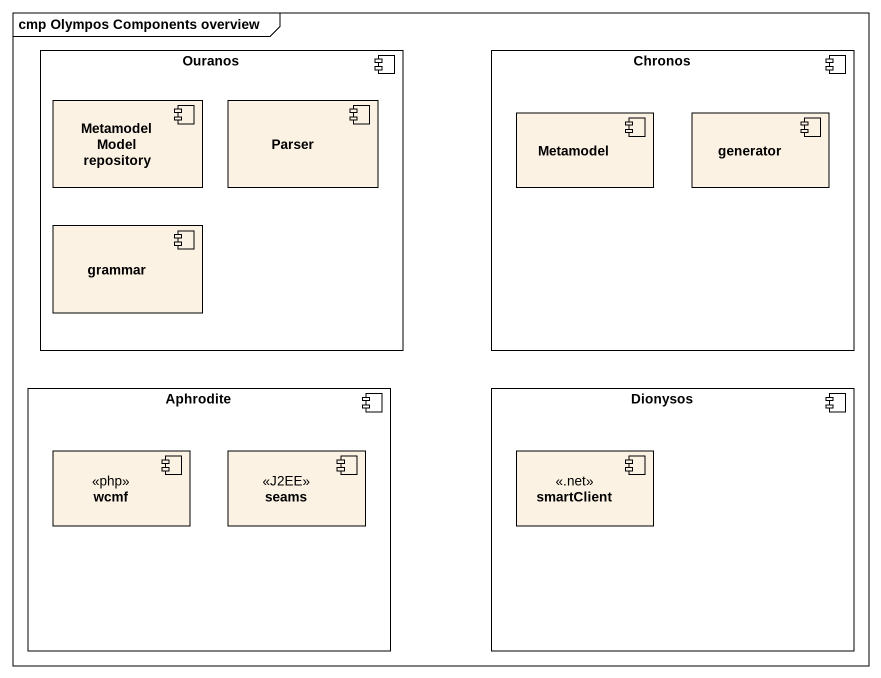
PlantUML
@startuml
mainframe cmp Olympos Components overview
component Ouranos {
  component "Metamodel Model repository" as Metamodel_Model_repository
  component Parser
  component grammar
}
component Chronos {
  component Metamodel
  component generator
}
component Aphrodite {
  component wcmf <<php>>
  component seams <<J2EE>>
}
component Dionysos {
  component smartClient <<.net>>
}
@enduml
